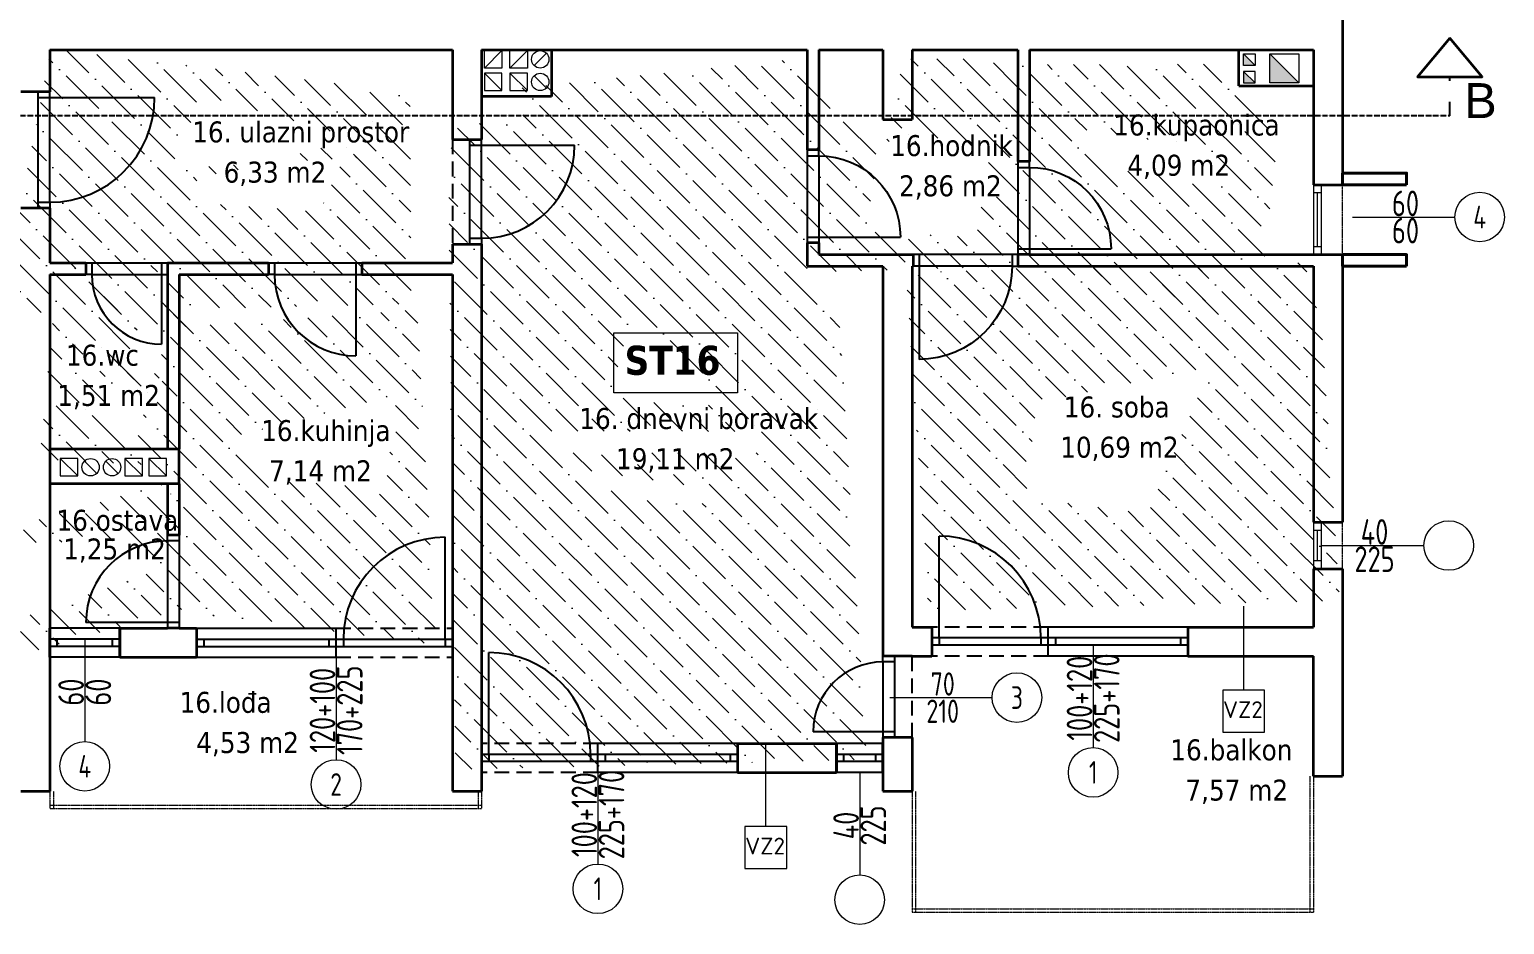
# Model space of a CAD drawing. Header units: millimetres. Extents: x -701 to 470890, y -446843 to -116129.
# Drawn here: x 216437 to 217705, y -223347 to -222578 of the extents above; entities that cross this region are included whole.
import ezdxf
from ezdxf.enums import TextEntityAlignment as Align

# ---------------------------------------------------------------- set-up
doc = ezdxf.new("R2010")
doc.units = ezdxf.units.MM
for name, pattern in [('ACAD_ISO03W100', [30, 12, -18]), ('HIDDEN', [0.375, 0.25, -0.125]), ('HIDDENX2', [19.049999999999997, 12.7, -6.35])]:
    doc.linetypes.add(name, pattern=pattern)
doc.layers.get('0').update_dxf_attribs({"lineweight": 0})
for name, color, linetype, lineweight in [('03-prozori', 132, 'Continuous', 0), ('05-podgled-tanko', 144, 'HIDDEN', 0), ('06-hatch_grijano', 30, 'Continuous', 0), ('07-kote', 70, 'Continuous', 9), ('09-oznaka stavke', 1, 'Continuous', 0), ('5-TX', 113, 'Continuous', 5), ('Kote', 1, 'Continuous', 15), ('TP_01 - 0.35', 1, 'Continuous', 35), ('TP_01 - 0.50', 1, 'Continuous', 40), ('TP_07 - 0.20', 255, 'Continuous', 20)]:
    doc.layers.add(name, color=color, linetype=linetype, lineweight=lineweight)
for name, color, linetype in [('TP_Hidden', 8, 'HIDDENX2'), ('TP_Otvori', 8, 'Continuous'), ('TP_Otvori.block', 8, 'Continuous'), ('zidovi', 1, 'Continuous')]:
    doc.layers.add(name, color=color, linetype=linetype)
doc.styles.add('isocpeur', font='isocpeur.ttf')
doc.styles.add('tahoma10', font='tahoma.ttf', dxfattribs={"height": 2})
doc.styles.add('Tekst15', font='arial.ttf', dxfattribs={"height": 15})

# ---------------------------------------------------------------- blocks, each defined once
blk = doc.blocks.new('*U664')
at = {"layer": 'TP_01 - 0.50'}
for p, q in [((0, 1.192092895507812e-07), (0, -30.00000011920929)), ((47.99999698638918, 1.196861274274852e-06), (47.99999698638918, -29.9999990415573))]:
    blk.add_line(p, q, dxfattribs=at)
at = {"layer": 'TP_Otvori'}
for p, q in [((0, 0), (47.99999698638918, -1.14440910783742e-07)), ((4.76837158203125e-07, -11.25000011920929), (47.9999967479706, -11.2500002336502)), ((7.500000476837158, -11.25000011920929), (7.500000476837158, -18.75000107288361)), ((40.49999650955202, -11.2500002336502), (40.4999967479706, -18.75000023365019)), ((0, -18.75000011920929), (47.9999967479706, -18.74999999523161)), ((0, -29.99999833106995), (47.99999698638918, -29.99999892234801))]:
    blk.add_line(p, q, dxfattribs=at)
blk = doc.blocks.new('*U656')
at = {"layer": 'TP_Otvori'}
for p, q in [((5.000001072883606, 2.04358873916146e-07), (4.999993102891582, 90.00000084808873)), ((5.000001072883606, 2.04358873916146e-07), (1.072883605957031e-06, 2.04358873916146e-07)), ((95.00000107288324, 8.910042925631245e-06), (5.00000083446503, 3.877577494648676e-07)), ((5.00000064713616, -10.00000003405978), (5.000000834465027, 2.043588528028758e-07)), ((95.00000088555437, -9.999991328375708), (95.00000107288324, 8.910042925631245e-06)), ((95.00000107288324, 8.910042924803541e-06), (100.0000010728832, 8.910042924803541e-06)), ((100.0000011239731, -9.999993269784119), (1.123973317912923e-06, -10.00000023841852))]:
    blk.add_line(p, q, dxfattribs=at)
blk.add_arc((5.000001072883581, 4.189355961307331e-07), 90.00000042915346, 5.073854788161767e-06, 90.00000507385442, dxfattribs=at)
blk = doc.blocks.new('*U654')
at = {"layer": 'TP_Otvori'}
for p, q in [((5.000001072883606, 2.04358873916146e-07), (4.999993988446251, 80.00000077656311)), ((5.000001072883606, 2.04358873916146e-07), (1.072883605957031e-06, 2.04358873916146e-07)), ((85.00000107288324, 7.942744697662896e-06), (5.00000083446503, 3.877577494648676e-07)), ((5.00000064713616, -10.00000003405978), (5.000000834465027, 2.043588528028758e-07)), ((85.00000088555437, -9.999992295673938), (85.00000107288324, 7.942744697662896e-06)), ((85.00000107288324, 7.942744696835193e-06), (90.00000107288324, 7.942744696835193e-06)), ((90.00000112397315, -9.999994237082348), (1.123973317912923e-06, -10.00000023841852))]:
    blk.add_line(p, q, dxfattribs=at)
blk.add_arc((5.000001072883583, 3.950937381068899e-07), 80.00000038146969, 5.073854788161769e-06, 90.00000507385444, dxfattribs=at)
blk = doc.blocks.new('*U655')
at = {"layer": 'TP_Otvori'}
for p, q in [((5.000001072883606, 2.04358873916146e-07), (4.999994874000921, 70.00000070503756)), ((5.000001072883606, 2.04358873916146e-07), (1.072883605957031e-06, 2.04358873916146e-07)), ((75.00000107288328, 6.975446469694553e-06), (5.00000083446503, 3.877577494648676e-07)), ((5.00000064713616, -10.00000003405978), (5.000000834465027, 2.043588528028758e-07)), ((75.00000088555441, -9.999993262972165), (75.00000107288328, 6.975446469694553e-06)), ((75.00000107288328, 6.975446468866849e-06), (80.00000107288328, 6.975446468866849e-06)), ((80.00000112397319, -9.999995204380575), (1.123973317912923e-06, -10.00000023841852))]:
    blk.add_line(p, q, dxfattribs=at)
blk.add_arc((5.000001072883586, 3.712518800830469e-07), 70.00000033378596, 5.073854788161768e-06, 90.00000507385444, dxfattribs=at)
blk = doc.blocks.new('*U658')
at = {"layer": 'TP_Otvori'}
for p, q in [((5.000001072883606, 2.04358873916146e-07), (4.99999575955559, 60.00000063351202)), ((5.000001072883606, 2.04358873916146e-07), (1.072883605957031e-06, 2.04358873916146e-07)), ((65.00000107288331, 6.008148241726208e-06), (5.00000083446503, 3.877577494648676e-07)), ((5.00000064713616, -10.00000003405978), (5.000000834465027, 2.043588528028758e-07)), ((65.00000088555444, -9.999994230270392), (65.00000107288331, 6.008148241726208e-06)), ((65.00000107288331, 6.008148240898504e-06), (70.00000107288331, 6.008148240898504e-06)), ((70.00000112397322, -9.999996171678802), (1.123973317912923e-06, -10.00000023841852))]:
    blk.add_line(p, q, dxfattribs=at)
blk.add_arc((5.000001072883589, 3.474100220592039e-07), 60.00000028610224, 5.073854788161768e-06, 90.00000507385444, dxfattribs=at)
blk = doc.blocks.new('*U663')
at = {"layer": 'TP_01 - 0.50'}
for p, q in [((0, 1.192092895507812e-07), (0, -30.00000011920929)), ((71.99999547958377, 1.139640818882981e-06), (71.99999547958377, -29.99999909877775))]:
    blk.add_line(p, q, dxfattribs=at)
at = {"layer": 'TP_Otvori'}
for p, q in [((0, 0), (71.99999547958377, -1.71661366175613e-07)), ((4.76837158203125e-07, -11.25000011920929), (71.9999952411652, -11.25000029087066)), ((7.500000476837158, -11.25000011920929), (7.500000476837158, -18.75000107288361)), ((64.49999500274662, -11.25000029087066), (64.4999952411652, -18.75000029087065)), ((0, -18.75000011920929), (71.9999952411652, -18.75000005245207)), ((0, -29.99999833106995), (71.99999547958377, -29.99999897956846))]:
    blk.add_line(p, q, dxfattribs=at)
blk = doc.blocks.new('*U3408')
blk.add_lwpolyline([(0, 31.04602911306961), (-1.792289735764687e-20, -59.1770623683441)])
blk.add_circle((0, -81.02028200949621), 21.84231717691728)
at = {"style": 'isocpeur', "width": 0.75}
for tag, p in [('VIS', (-12, -15.62063755359621)), ('SIR', (12, -15.6206375535962))]:
    blk.add_attdef(tag, text='', height=15, rotation=270, dxfattribs=at).set_placement(p, align=Align.MIDDLE)
blk.add_attdef('BR', text='', height=20.00000000000001, rotation=269.9999999999976, dxfattribs=at).set_placement((-2.273736754432321e-13, -81.01937954526137), align=Align.MIDDLE_CENTER)
blk = doc.blocks.new('*U3080')
blk.add_line((6.999999999165766, 3.500000012107193), (52.91152562021117, 3.500000024113922))
blk.add_lwpolyline([(9.708855941426009e-11, 6.999999997206032), (59.91152562021117, 6.999999998968214), (59.91152562021117, -1.031787544292229e-09), (59.91152562021117, -1.031787544292229e-09), (9.708855941426009e-11, 0), (-8.342340152012184e-10, 6.999999997206032)])
blk.add_lwpolyline([(6.999999999165766, 6.999999997206032), (52.91152562021117, 6.999999998968214), (52.91152562021117, -1.031787544292229e-09), (6.999999999165766, -2.793967723846436e-09)], close=True)
blk = doc.blocks.new('*U3081')
blk.add_line((6.999999999165766, 3.500000012107193), (32.91152562853486, 3.50000002399201))
blk.add_lwpolyline([(9.708855941426009e-11, 6.999999997206032), (39.91152562853486, 6.999999998846302), (39.91152562853486, -1.153699358269478e-09), (39.91152562853486, -1.153699358269478e-09), (9.708855941426009e-11, 0), (-8.342340152012184e-10, 6.999999997206032)])
blk.add_lwpolyline([(6.999999999165766, 6.999999997206032), (32.91152562853486, 6.999999998846302), (32.91152562853486, -1.153699358269478e-09), (6.999999999165766, -2.793967723846436e-09)], close=True)
blk = doc.blocks.new('*U1722')
blk.add_lwpolyline([(0, 31.04602911306961), (-1.792289735764687e-20, -59.1770623683441)])
blk.add_circle((0, -81.02028200949621), 21.84231717691728)
at = {"style": 'isocpeur', "width": 0.75}
for tag, p in [('VIS', (-12, -15.62063755359621)), ('SIR', (12, -15.6206375535962))]:
    blk.add_attdef(tag, text='', height=15, rotation=270, dxfattribs=at).set_placement(p, align=Align.MIDDLE)
blk.add_attdef('BR', text='', height=20, rotation=179.9999999999984, dxfattribs=at).set_placement((-3.584578783445449e-20, -81.01937954526115), align=Align.MIDDLE_CENTER)
blk = doc.blocks.new('*U1720')
blk.add_lwpolyline([(0, 31.04602911306961), (-1.792289735764687e-20, -59.1770623683441)])
blk.add_circle((0, -81.02028200949621), 21.84231717691728)
at = {"style": 'isocpeur', "width": 0.75}
for tag, p in [('SIR', (-12, -15.62063755359621)), ('VIS', (12, -15.62063755359621))]:
    blk.add_attdef(tag, text='', height=15, rotation=89.99999999999997, dxfattribs=at).set_placement(p, align=Align.MIDDLE)
blk.add_attdef('BR', text='', height=20, dxfattribs=at).set_placement((-4.03896783473158e-28, -81.0193795452616), align=Align.MIDDLE_CENTER)
blk = doc.blocks.new('*U3323')
blk.add_lwpolyline([(0, 31.04602911306961), (-1.792289735764687e-20, -59.1770623683441)])
blk.add_circle((0, -81.02028200949621), 21.84231717691728)
at = {"style": 'isocpeur', "width": 0.75}
for tag, p in [('VIS', (-12, -15.62063755359621)), ('SIR', (12, -15.6206375535962))]:
    blk.add_attdef(tag, text='', height=15, rotation=270, dxfattribs=at).set_placement(p, align=Align.MIDDLE)
blk.add_attdef('BR', text='', height=20.00000000000001, rotation=269.9999999999976, dxfattribs=at).set_placement((-2.273736754432321e-13, -81.01937954526137), align=Align.MIDDLE_CENTER)
blk = doc.blocks.new('*U511')
at = {"ltscale": 0.1}
blk.add_line((-3.024260640249743e-07, 0.4999999999996342), (-1.512130319958338e-06, 0.999999999998171), dxfattribs=at)
blk.add_lwpolyline([(0.1250003024256983, 0.2500003024264298), (-0.1249996975735702, 0.2499996975743019), (-0.1250003024256982, 0.4999996975735702), (0.1249996975735702, 0.5000003024256983)], close=True, dxfattribs=at)
at = {"style": 'isocpeur'}
blk.add_attdef('sl', text='', height=0.1, dxfattribs=at).set_placement((0.005017208459321409, 0.3336032184705005), align=Align.CENTER)

msp = doc.modelspace()

# ---------------------------------------------------------------- hatches: boundary and pattern name
at = {"layer": '06-hatch_grijano'}
h = msp.add_hatch(dxfattribs=at)
h.set_pattern_fill('ANSI36', color=256, scale=5, angle=270, style=0)
h.set_pattern_definition([(315, (643136874.9920071, 503081196.8688628), (30.86963041617522, -8.418990113502339), [39.6875, -7.9375, 0, -7.9375])])
h.paths.add_polyline_path([(216569.6543324614, -222686.0888172173), (216569.6543324614, -222650.7227698945), (216730.630458417, -222650.7227698945), (216730.6304582978, -222686.0888172173)])
h.paths.add_polyline_path([(216800.7781890059, -222595.0330158853), (216454.7781890059, -222595.0330158257), (216454.7781890059, -222778.0330158853), (216800.7781890059, -222778.0330159449)])
h.paths.add_polyline_path([(216474.0386869336, -222843.3129361653), (216529.4324985171, -222843.3129361653), (216529.4324985171, -222873.4091095113), (216474.0386868144, -222873.4091095113)])
h.paths.add_polyline_path([(216455.1097856188, -222908.0744945788), (216455.1097856188, -222873.4091095709), (216554.3325217391, -222873.4091095113), (216554.3325219775, -222908.0744946384)])
h.paths.add_polyline_path([(216555.7781890059, -222788.0330158257), (216454.7781890059, -222788.0330158853), (216454.7781890059, -222938.0330158257), (216555.7781890059, -222938.0330160045)])
h.paths.add_polyline_path([(216595.5310447837, -222719.5541320824), (216595.5310449029, -222686.0888172173), (216700.9468778992, -222686.0888172769), (216700.9468780184, -222719.5541320824)])
h.paths.add_polyline_path([(216739.2213400031, -222976.2831895136), (216631.9964249755, -222976.2831895732), (216631.9964250947, -222905.1685134553), (216739.2213400031, -222905.1685134553)])
h.paths.add_polyline_path([(216800.7781890059, -222788.0330158853), (216565.7781892443, -222788.0330158853), (216565.7781892443, -223092.0330317401), (216800.7781890059, -223092.0330170178)])
h.paths.add_polyline_path([(217540.7781890059, -222781.0330158257), (217195.7781887675, -222781.0330158853), (217195.7781887675, -223091.0330157661), (217540.7781891251, -223091.0330157661)])
h.paths.add_polyline_path([(216901.9094855214, -222932.4320681476), (216901.9094855214, -222895.5762331866), (217083.1489751959, -222895.5762331866), (217083.1489751959, -222932.4320681476)])
h.paths.add_polyline_path([(216929.8700625325, -222964.3038227939), (216929.8700625325, -222932.432068088), (217051.7321677828, -222932.4320681476), (217051.7321677828, -222964.3038227343)])
h.paths.add_polyline_path([(216460.4649276162, -222985.597049334), (216547.628882947, -222985.5970492148), (216547.6288827086, -223039.2001901054), (216460.4649276162, -223039.2001901054)])
h.paths.add_polyline_path([(216555.7781890059, -222968.0330158257), (216454.7781891251, -222968.0330158257), (216454.7781890059, -223092.033014872), (216555.7781887675, -223092.033014872)])
h.paths.add_polyline_path([(216939.3766532565, -222838.2334219598), (217045.82941288, -222838.233421781), (217045.8294127608, -222889.8886457466), (216939.3766532565, -222889.8886458658)])
h.paths.add_polyline_path([(217170.7781890059, -222781.0330159449), (217105.7781890059, -222781.0330159449), (217105.7781890059, -222595.0330159449), (216885.7781898404, -222595.0330158853), (216885.7781898404, -222632.2090788268), (216885.7781898404, -222635.0330158853), (216825.7781898404, -222635.0330158853), (216825.7781890059, -223191.0330158257), (217170.7781885291, -223191.0330163025)])
h.paths.add_polyline_path([(217179.6632841254, -222662.2364879631), (217279.4909016514, -222662.2364880227), (217279.4909016514, -222727.3135928892), (217179.6632841254, -222727.3135928892)])
h.paths.add_polyline_path([(217286.7781890059, -222595.0330158853), (217195.7781890059, -222595.0330158257), (217195.7781888867, -222655.0330157661), (217170.7781890059, -222655.0330158257), (217170.7781890059, -222595.0330160641), (217115.7781890059, -222595.0330160641), (217115.7781890059, -222771.0330159449), (217286.7781772042, -222771.0330216669)])
h.paths.add_polyline_path([(217360.6722841883, -222641.6981089496), (217482.5289381171, -222641.6981089496), (217482.5289382363, -222711.9170173787), (217360.6722841883, -222711.9170174383)])
h.paths.add_polyline_path([(217540.7781890059, -222626.0330160045), (217476.6251524115, -222626.0330160045), (217476.6251522923, -222595.0330158853), (217296.7781891251, -222595.0330158257), (217296.7781891251, -222771.0330158853), (217540.7781890059, -222771.0330157661)])
h.paths.add_polyline_path([(217314.1058486128, -222887.262923696), (217431.8957075501, -222888.1635728859), (217431.8957075501, -222960.2057469272), (217314.1058484936, -222959.3050975584)])
at = {"layer": 'TP_07 - 0.20'}
h = msp.add_hatch(color=256, dxfattribs=at)
h.dxf.hatch_style = 1
h.paths.add_polyline_path([(217480.7781899596, -222598.549856522), (217490.7781899596, -222608.549856522), (217480.7781899596, -222608.549856522)])
h.paths.add_polyline_path([(217490.7781899596, -222623.549856522), (217480.7781899596, -222623.549856522), (217480.7781899596, -222613.549856522)])
h = msp.add_hatch(color=256, dxfattribs=at)
h.dxf.hatch_style = 1
h.paths.add_polyline_path([(217528.2781899596, -222623.549856522), (217503.2781899596, -222623.549856522), (217503.2781899596, -222598.549856522)])

# ---------------------------------------------------------------- linework, layer by layer
at = {"layer": '05-podgled-tanko'}
for p, q in [((217537.7781904364, -223219.0330158761), (217537.7781900788, -223336.0330159357)), ((217540.7781904364, -223219.0330158853), (217540.7781900788, -223336.0330159449)), ((216454.7781900788, -223232.0330157065), (216454.7781900788, -223247.0330159449)), ((216457.7781900788, -223232.0330157065), (216457.7781900788, -223247.0330159449)), ((216822.7781900788, -223232.0330157303), (216822.778190198, -223247.0330159687)), ((216825.7781900788, -223232.0330157065), (216825.778190198, -223247.0330159449)), ((217195.778189602, -223232.0330155276), (217195.7781897212, -223336.0330160641)), ((217198.778189602, -223232.0330155242), (217198.7781897212, -223336.0330160607)), ((216454.778189602, -223244.0330158853), (216825.7781899596, -223244.0330158853)), ((216454.778189602, -223247.0330158853), (216825.7781899596, -223247.0330158853)), ((217195.7781898388, -223333.0330160641), (217540.778189958, -223333.0330158853)), ((217195.7781898404, -223336.0330160641), (217540.7781899596, -223336.0330158853))]:
    msp.add_line(p, q, dxfattribs=at).dxf.unprotected_set("ltscale", 0)
for points in [[(217565.7781899596, -222771.0330158257), (217565.7781963611, -222711.0330158853)], [(217565.7781899596, -223041.0330157661), (217565.7781963611, -222981.0330158257)]]:
    msp.add_lwpolyline(points, dxfattribs=at).dxf.unprotected_set("ltscale", 0)
at = {"layer": '07-kote', "linetype": 'ByBlock', "ltscale": 5}
msp.add_lwpolyline([(216939.3766532565, -222838.2334218406), (217045.8294127608, -222838.2334218406), (217045.8294127608, -222889.8886458062), (216939.3766532565, -222889.8886458062)], close=True, dxfattribs=at)
at = {"layer": 'TP_01 - 0.35'}
for p, q in [((217565.7781899596, -222453.0330158853), (217565.7781899596, -222711.0330159449)), ((216454.7781899596, -222595.0330158853), (216800.7781899596, -222595.0330159449)), ((216454.7781899596, -222595.0330158853), (216454.7781899596, -222631.0330159449)), ((216800.7781899596, -222595.0330158853), (216800.7781899596, -222672.0330159449)), ((216825.7781899596, -222595.0330159449), (217105.7781899596, -222595.0330160045)), ((216825.7781899596, -222595.0330158853), (216825.7781899596, -222672.0330159449)), ((216885.7781907941, -222595.0330159449), (216885.7781907941, -222635.0330159449)), ((217105.7781899596, -222595.0330160045), (217105.7781899596, -222681.0330160045)), ((217115.7781899596, -222595.0330160045), (217170.7781899596, -222595.0330159449)), ((217115.7781899596, -222595.0330160045), (217115.7781900788, -222681.0330160045)), ((217170.7781899596, -222595.0330158853), (217170.7781899596, -222655.0330158853)), ((217195.7781898404, -222595.0330159449), (217286.7781900788, -222595.0330159449)), ((217195.7781899596, -222595.0330158853), (217195.7781898404, -222655.0330158257)), ((217286.7781899596, -222595.0330158853), (217286.7781899596, -222691.0330170774)), ((217296.7781900788, -222595.0330158853), (217540.7781899596, -222595.0330158853)), ((217296.7781899596, -222595.0330158853), (217296.7781899596, -222691.0330170774)), ((217476.6251533652, -222626.0330160045), (217476.625153246, -222595.0330159449)), ((217540.7781899596, -222595.0330158853), (217540.7781899596, -222711.0330159449)), ((217476.6251533652, -222626.0330160641), (217540.7781899596, -222626.0330160045)), ((216454.7781899596, -222631.0330158853), (216429.7781899596, -222631.0330159449)), ((216885.7781907941, -222635.0330159449), (216825.7781907941, -222635.0330159449)), ((217170.7781899596, -222655.0330158853), (217195.7781900788, -222655.0330158257)), ((216800.7781899596, -222672.0330158853), (216825.7781899596, -222672.0330158853)), ((217115.7781899596, -222681.0330160045), (217105.7781899596, -222681.0330160045)), ((217296.7781900788, -222691.0330170178), (217286.7781900788, -222691.0330170178)), ((217540.7781899596, -222711.0330158853), (217565.7781899596, -222711.0330158853)), ((216454.778190198, -222731.0330158853), (216429.778190198, -222731.0330159449)), ((216454.7781899596, -222731.0330159449), (216454.7781899596, -222778.0330158853)), ((216800.7781899596, -222762.0330158853), (216800.7781899596, -222778.0330160045)), ((216800.7781899596, -222762.0330158853), (216825.7781899596, -222762.0330158853)), ((216825.7781899596, -222762.0330159449), (216825.7781899596, -223191.0330158853)), ((217105.7781899596, -222761.0330160045), (217105.7781899596, -222781.0330160045)), ((217115.7781899596, -222761.0330160045), (217105.7781899596, -222761.0330160045)), ((217115.7781900788, -222761.0330160045), (217115.7781899596, -222771.0330160045)), ((216454.7781899596, -222778.0330158853), (216485.7781900788, -222778.0330159449)), ((216485.7781899596, -222778.0330158853), (216485.7781899596, -222788.0330158853)), ((216555.7781900788, -222778.0330159449), (216642.7781899596, -222778.0330159449)), ((216555.7781899596, -222778.0330158853), (216555.7781899596, -222788.0330158853)), ((216642.7781899596, -222778.0330158853), (216642.7781899596, -222788.0330158853)), ((216722.7781899596, -222778.0330159449), (216800.7781899596, -222778.0330159449)), ((216722.7781899596, -222778.0330158853), (216722.7781899596, -222788.0330158853)), ((217105.7781899596, -222781.0330160045), (217170.7781899596, -222781.0330159449)), ((217115.7781899596, -222771.0330160045), (217170.7781899596, -222771.0330159449)), ((217170.7781899596, -222771.0330160045), (217195.7781900788, -222771.0330159449)), ((217170.7781899596, -222781.0330160045), (217170.7781899596, -223116.0330159449)), ((217195.7781898404, -222771.0330159449), (217196.7781900788, -222771.0330159449)), ((217195.7781898404, -222781.0330159449), (217196.7781900788, -222781.0330160045)), ((217195.7781897212, -222781.0330159449), (217195.7781897212, -223091.0330159449)), ((217196.7781900788, -222771.0330159449), (217196.7781900788, -222781.0330159449)), ((217296.7781900788, -222771.0330170178), (217286.7781900788, -222771.0330170178)), ((217286.7781900788, -222771.0330159449), (217286.7781900788, -222781.0330159449)), ((217286.7781900788, -222781.0330160045), (217540.7781899596, -222781.0330158853)), ((217296.7781900788, -222771.0330159449), (217540.7781899596, -222771.0330158853)), ((217540.7781899596, -222771.0330158853), (217565.7781899596, -222771.0330158853)), ((217540.7781899596, -222781.0330158853), (217540.7781899596, -223001.0330158853)), ((217565.7781899596, -222771.0330159449), (217565.7781899596, -223001.0330158257)), ((216454.7781899596, -222788.0330158853), (216485.7781900788, -222788.0330159449)), ((216454.7781899596, -222788.0330158257), (216454.7781899596, -222938.0330158853)), ((216555.7781899596, -222788.0330159449), (216555.7781899596, -222938.0330160641)), ((216565.7781899596, -222788.0330159449), (216642.7781899596, -222788.0330159449)), ((216565.7781899596, -222788.0330159449), (216565.7781899596, -222938.0330160641)), ((216722.7781899596, -222788.0330159449), (216800.7781899596, -222788.0330159449)), ((216800.7781899596, -222788.0330160045), (216800.7781899596, -223232.0330158257)), ((216454.7781899596, -222938.0330158853), (216454.7781899596, -223092.0330158853)), ((216454.7781899596, -222938.0330158853), (216565.7781899596, -222938.0330160641)), ((216565.7781898404, -222968.0330159449), (216565.7781898404, -222938.0330160045)), ((216565.7781898404, -222968.0330159449), (216454.7781900788, -222968.0330158853)), ((216555.7781899596, -222968.0330160045), (216555.7781899596, -223012.0330160641)), ((216565.7781899596, -222968.0330160045), (216565.7781899596, -223012.0330160641)), ((217540.7781899596, -223001.0330158257), (217565.7781898404, -223001.0330157661)), ((216565.7781899596, -223012.0330160045), (216555.7781899596, -223012.0330160045)), ((217540.7781900788, -223041.0330158853), (217540.7781900788, -223091.0330158257)), ((217540.7781900788, -223041.0330158257), (217565.7781899596, -223041.0330157661)), ((217565.7781899596, -223041.0330157661), (217565.7781898404, -223219.0330159449)), ((216454.7781899596, -223092.0330149912), (216454.7781899596, -223117.0330150508)), ((216514.7781899596, -223092.0330159449), (216555.7781899596, -223092.0330160045)), ((216514.7781899596, -223092.03301517), (216514.7781899596, -223117.0330152296)), ((216565.7781899596, -223092.0330160045), (216555.7781899596, -223092.0330160045)), ((216565.7781899596, -223092.0330160045), (216580.7781899596, -223092.0330160045)), ((216580.7781899596, -223092.0330159449), (216580.7781899596, -223117.0330160045)), ((217195.7781898404, -223091.0330159449), (217212.7781898404, -223091.0330160045)), ((217212.7781898404, -223091.0330159449), (217212.7781899596, -223116.0330159449)), ((217432.7781898404, -223091.033014872), (217432.7781899596, -223116.033014872)), ((217432.7781897212, -223091.0330158853), (217540.7781899596, -223091.0330158853)), ((216454.7781899596, -223117.0330158853), (216454.7781900788, -223232.0330157661)), ((216514.7781899596, -223117.0330159449), (216580.7781899596, -223117.0330160045)), ((217195.7781898404, -223116.0330159449), (217170.7781899596, -223116.0330160045)), ((217195.7781898404, -223116.0330159449), (217212.7781899596, -223116.0330159449)), ((217432.7781898404, -223116.0330158853), (217540.7781899596, -223116.0330158853)), ((217540.7781900788, -223219.0330158853), (217540.7781900788, -223116.0330158853)), ((217170.7781899596, -223186.0330159449), (217170.7781899596, -223191.0330158853)), ((217195.7781899596, -223186.0330159449), (217170.7781900788, -223186.0330160045)), ((217195.7781897212, -223186.0330159449), (217195.7781897212, -223232.0330155276)), ((216825.7781899596, -223191.0330158853), (216825.7781899596, -223216.0330159449)), ((217045.7781898404, -223191.0330158853), (217130.7781899596, -223191.0330158853)), ((217045.7781899596, -223191.0330158853), (217045.7781899596, -223216.0330159449)), ((217130.7781899596, -223191.0330158853), (217130.7781899596, -223216.0330159449)), ((217170.7781899596, -223191.0330158853), (217170.7781899596, -223216.0330159449)), ((216825.7781899596, -223216.0330159449), (216825.7781900788, -223232.0330156469)), ((217045.7781898404, -223216.0330159449), (217130.7781899596, -223216.0330159449)), ((217170.7781899596, -223216.0330160045), (217170.7781899596, -223232.0330155873)), ((217540.7781900788, -223219.0330158853), (217565.7781899596, -223219.0330159449)), ((216429.7781899596, -223232.0330157661), (216454.778190198, -223232.0330157065)), ((216800.7781897212, -223232.0330157661), (216825.7781899596, -223232.0330157065)), ((217170.7781893635, -223232.0330155873), (217195.778189602, -223232.0330155276))]:
    msp.add_line(p, q, dxfattribs=at)
at = {"layer": 'TP_01 - 0.50'}
for points in [[(217620.7781907813, -222711.0330158257), (217565.7781907782, -222711.0330158257), (217565.7781907782, -222701.0330158257), (217620.7781907813, -222701.0330158257), (217620.7781906621, -222711.0330158257)], [(217620.7781908488, -222781.0330158257), (217565.7781908457, -222781.0330158257), (217565.7781908457, -222771.0330158257), (217620.7781908488, -222771.0330158257), (217620.7781907296, -222781.0330158257)]]:
    msp.add_lwpolyline(points, dxfattribs=at)
at = {"layer": 'TP_07 - 0.20'}
for p, q in [((216843.2139434243, -222595.7856780075), (216828.2139434243, -222610.7856780075)), ((216865.2139434243, -222595.7856780075), (216850.2139434243, -222610.7856780075)), ((216881.5172442818, -222597.98237715), (216870.9106425667, -222608.5889788651)), ((217480.7781899596, -222598.549856522), (217490.7781899596, -222608.549856522)), ((217503.2781899596, -222598.549856522), (217528.2781899596, -222623.549856522)), ((216843.2139434243, -222630.1448315167), (216828.2139434243, -222615.1448315167)), ((216865.2139434243, -222630.1448315167), (216850.2139434243, -222615.1448315167)), ((216881.5172442818, -222627.9481323742), (216870.9106425667, -222617.3415306591)), ((217480.7781899596, -222613.549856522), (217490.7781899596, -222623.549856522)), ((216865.7781899596, -222635.0330159449), (216825.7781899596, -222635.0330159449)), ((216463.7781894827, -222946.2018669628), (216478.7781894827, -222961.2018669628)), ((216519.2781894827, -222946.2018669628), (216534.2781894827, -222961.2018669628)), ((216539.9049761916, -222946.2018669628), (216554.9049761916, -222961.2018669628)), ((216484.4748886252, -222948.3985661053), (216495.0814903403, -222959.0051678204)), ((216502.9748886252, -222948.3985661053), (216513.5814903403, -222959.0051678204))]:
    msp.add_line(p, q, dxfattribs=at)
for points in [[(216828.2139434243, -222595.7856780075), (216843.2139434243, -222595.7856780075), (216843.2139434243, -222610.7856780075), (216828.2139434243, -222610.7856780075)], [(216850.2139434243, -222595.7856780075), (216865.2139434243, -222595.7856780075), (216865.2139434243, -222610.7856780075), (216850.2139434243, -222610.7856780075)], [(217480.7781899596, -222598.549856522), (217490.7781899596, -222598.549856522), (217490.7781899596, -222608.549856522), (217480.7781899596, -222608.549856522)], [(217503.2781899596, -222598.549856522), (217528.2781899596, -222598.549856522), (217528.2781899596, -222623.549856522), (217503.2781899596, -222623.549856522)], [(216828.2139434243, -222630.1448315167), (216843.2139434243, -222630.1448315167), (216843.2139434243, -222615.1448315167), (216828.2139434243, -222615.1448315167)], [(216850.2139434243, -222630.1448315167), (216865.2139434243, -222630.1448315167), (216865.2139434243, -222615.1448315167), (216850.2139434243, -222615.1448315167)], [(217480.7781899596, -222623.549856522), (217490.7781899596, -222623.549856522), (217490.7781899596, -222613.549856522), (217480.7781899596, -222613.549856522)], [(216478.7781894827, -222946.2018669628), (216463.7781894827, -222946.2018669628), (216463.7781894827, -222961.2018669628), (216478.7781894827, -222961.2018669628)], [(216534.2781894827, -222946.2018669628), (216519.2781894827, -222946.2018669628), (216519.2781894827, -222961.2018669628), (216534.2781894827, -222961.2018669628)], [(216554.9049761916, -222946.2018669628), (216539.9049761916, -222946.2018669628), (216539.9049761916, -222961.2018669628), (216554.9049761916, -222961.2018669628)]]:
    msp.add_lwpolyline(points, close=True, dxfattribs=at)
for centre in [(216876.2139434243, -222603.2856780075), (216876.2139434243, -222622.6448315167), (216489.7781894827, -222953.7018669628), (216508.2781894827, -222953.7018669628)]:
    msp.add_circle(centre, 7.5, dxfattribs=at)
at = {"layer": 'TP_Hidden'}
for p, q in [((216800.7781898404, -222672.0330148124), (216800.7822750235, -222762.0330158257)), ((216700.7781899596, -223092.0330168389), (216800.7781899596, -223092.0330170774)), ((217312.7781897212, -223091.0330167197), (217212.7781897212, -223091.0330169582)), ((216700.7781899596, -223117.0330169582), (216800.7781899596, -223117.0330175542)), ((217195.7781897212, -223186.0330159449), (217195.778189602, -223116.0330158257)), ((217312.7781897212, -223116.0330168389), (217212.7781897212, -223116.033017435)), ((216925.7781899596, -223191.0330167197), (216825.7781899596, -223191.0330169582)), ((216925.7781899596, -223216.0330168389), (216825.7781899596, -223216.033017435))]:
    msp.add_line(p, q, dxfattribs=at)
at = {"layer": 'TP_Otvori'}
for p, q in [((216794.5281894827, -223101.4080175542), (216794.5281894827, -223013.9080188655)), ((217219.028190198, -223100.408017435), (217219.028190198, -223012.9080187463)), ((216580.7781899596, -223092.0330160045), (216700.7781899596, -223092.0330162429)), ((216700.7781899596, -223117.0330175542), (216700.7781899596, -223092.0330175542)), ((217312.7781897212, -223116.033017435), (217312.7781897212, -223091.033017435)), ((217432.7781897212, -223091.0330158853), (217312.7781897212, -223091.0330161237)), ((216580.7781899596, -223101.4080167197), (216700.7781897212, -223101.4080169582)), ((216580.7781899596, -223107.6580170774), (216700.7781897212, -223107.6580171966)), ((216587.0281906748, -223101.4080167197), (216587.0281906748, -223107.6580179118)), ((216694.5281892443, -223101.4080169582), (216694.5281892443, -223107.658017435)), ((216700.7781904364, -223101.4080175542), (216800.7781899596, -223101.4080176734)), ((216700.7781899596, -223107.6580179118), (216800.7781899596, -223107.6580179118)), ((216707.0281906748, -223101.4080175542), (216707.0281906748, -223107.6580187463)), ((216794.5281894827, -223101.4080175542), (216794.5281894827, -223107.6580187463)), ((217312.7781892443, -223100.408017435), (217212.7781897212, -223100.4080175542)), ((217312.7781897212, -223106.6580177926), (217212.7781897212, -223106.6580177926)), ((217219.028190198, -223100.408017435), (217219.028190198, -223106.6580186271)), ((217306.5281890059, -223100.408017435), (217306.5281890059, -223106.6580186271)), ((217432.7781897212, -223100.4080166005), (217312.7781899596, -223100.4080168389)), ((217432.7781897212, -223106.6580169582), (217312.7781899596, -223106.6580170774)), ((217319.0281904364, -223100.4080168389), (217319.0281904364, -223106.6580173158)), ((217426.5281890059, -223100.4080166005), (217426.5281890059, -223106.6580177926)), ((216580.7781899596, -223117.0330163621), (216700.7781899596, -223117.0330168389)), ((216832.0281904364, -223200.408017435), (216832.0281904364, -223112.9080187463)), ((217432.7781897212, -223116.0330162429), (217312.7781897212, -223116.0330167197)), ((216925.7781894827, -223200.408017435), (216825.7781899596, -223200.4080175542)), ((216832.0281904364, -223200.408017435), (216832.0281904364, -223206.6580186271)), ((216919.5281892443, -223200.408017435), (216919.5281892443, -223206.6580186271)), ((216925.7781899596, -223216.033017435), (216925.7781899596, -223191.033017435)), ((217045.7781899596, -223191.0330158853), (216925.7781899596, -223191.0330161237)), ((217045.7781899596, -223200.4080166005), (216925.778190198, -223200.4080168389)), ((216932.0281906748, -223200.4080168389), (216932.0281906748, -223206.6580173158)), ((217039.5281892443, -223200.4080166005), (217039.5281892443, -223206.6580177926)), ((216925.7781899596, -223206.6580177926), (216825.7781899596, -223206.6580177926)), ((217045.7781899596, -223206.6580169582), (216925.778190198, -223206.6580170774)), ((217045.7781899596, -223216.0330162429), (216925.7781899596, -223216.0330167197))]:
    msp.add_line(p, q, dxfattribs=at)
for centre, start, end in [((216794.5281894827, -223101.4080175542), 90, 180), ((217219.028190198, -223100.408017435), 0, 90), ((216832.0281904364, -223200.408017435), 0, 90)]:
    msp.add_arc(centre, 87.49999874830246, start, end, dxfattribs=at)
at = {"layer": 'zidovi', "linetype": 'ACAD_ISO03W100'}
msp.add_line((217657.9145825855, -222651.6644946052), (217657.9145825855, -222618.147212584), dxfattribs=at)
at = {"layer": 'zidovi', "linetype": 'ACAD_ISO03W100', "ltscale": 0.02}
msp.add_line((217657.9145825855, -222651.6644946052), (214807.6120412393, -222651.6644946052), dxfattribs=at)
at = {"layer": 'zidovi', "lineweight": 35}
msp.add_lwpolyline([(217657.914582585, -222585.1817766265), (217630.1491824119, -222618.147212584), (217685.67998276, -222618.147212584), (217657.914582585, -222585.1817766265)], dxfattribs=at)

# ---------------------------------------------------------------- block references
at = {"layer": '03-prozori', "xscale": -1, "rotation": 270}
for name, p in [('*U3080', (217540.7781899596, -222770.9445414542)), ('*U3081', (217540.7781899596, -223040.9445413946))]:
    msp.add_blockref(name, p, dxfattribs=at)
at = {"layer": '09-oznaka stavke', "linetype": 'HIDDEN', "ltscale": 50}
ref = msp.add_blockref('*U3408', (217604.673068665, -222738.7260987909), dxfattribs=dict(at, xscale=0.9750000000000001, yscale=0.9750000000000001, zscale=0.9750000000000001, rotation=90.00179244773882))
ref.add_attrib('SIR', '60', dxfattribs={"layer": '0', "height": 22, "rotation": 0.001792447744755556, "style": 'isocpeur', "width": 0.7500000000000002}).set_placement((217619.9028242482, -222727.0256223356), align=Align.MIDDLE)
ref.add_attrib('VIS', '60', dxfattribs={"layer": '0', "height": 22, "rotation": 0.001792447744755556, "style": 'isocpeur', "width": 0.7500000000000002}).set_placement((217619.9035562965, -222750.4256223242), align=Align.MIDDLE)
ref.add_attrib('BR', '4', dxfattribs={"layer": '0', "height": 19.5, "rotation": 0.001792447744797942, "style": 'isocpeur', "width": 0.7500000000000002}).set_placement((217683.666963683, -222738.7236275368), align=Align.MIDDLE_CENTER)
ref = msp.add_blockref('*U1722', (217578.048068328, -223020.9878316139), dxfattribs=dict(at, xscale=0.9750000000000001, yscale=0.9750000000000001, zscale=0.9750000000000001, rotation=90.00179244773882))
ref.add_attrib('SIR', '40', dxfattribs={"layer": '0', "height": 22, "rotation": 0.001792447744755556, "style": 'isocpeur', "width": 0.7500000000000002}).set_placement((217593.2778239112, -223009.2873551587), align=Align.MIDDLE)
ref.add_attrib('VIS', '225', dxfattribs={"layer": '0', "height": 22, "rotation": 0.001792447744755556, "style": 'isocpeur', "width": 0.7500000000000002}).set_placement((217593.2785559595, -223032.6873551473), align=Align.MIDDLE)
ref = msp.add_blockref('*U1720', (216484.7791370253, -223131.6778931436), dxfattribs=dict(at, xscale=0.9750000000000001, yscale=0.9750000000000001, zscale=0.9750000000000001, rotation=0.001792447738893826))
ref.add_attrib('SIR', '60', dxfattribs={"layer": '0', "height": 22, "rotation": 90.00179244774475, "style": 'isocpeur', "width": 0.7500000000000002}).set_placement((216473.0796134918, -223146.9083807751), align=Align.MIDDLE)
ref.add_attrib('VIS', '60', dxfattribs={"layer": '0', "height": 22, "rotation": 90.00179244774475, "style": 'isocpeur', "width": 0.7500000000000002}).set_placement((216496.4796134804, -223146.9076487268), align=Align.MIDDLE)
ref.add_attrib('BR', '4', dxfattribs={"layer": '0', "height": 19.5, "rotation": 0.001792447744755556, "style": 'isocpeur', "width": 0.7500000000000002}).set_placement((216484.7816082794, -223210.6717881616), align=Align.MIDDLE_CENTER)
ref = msp.add_blockref('*U1720', (217351.4120533483, -223136.9237879274), dxfattribs=dict(at, xscale=0.9750000000000001, yscale=0.9750000000000001, zscale=0.9750000000000001, rotation=0.001792447738893826))
ref.add_attrib('SIR', '100+120', dxfattribs={"layer": '0', "height": 22, "rotation": 90.00179244774475, "style": 'isocpeur', "width": 0.7500000000000002}).set_placement((217339.7125298148, -223152.1542755589), align=Align.MIDDLE)
ref.add_attrib('VIS', '225+170', dxfattribs={"layer": '0', "height": 22, "rotation": 90.00179244774475, "style": 'isocpeur', "width": 0.7500000000000002}).set_placement((217363.1125298034, -223152.1535435106), align=Align.MIDDLE)
ref.add_attrib('BR', '1', dxfattribs={"layer": '0', "height": 19.5, "rotation": 0.001792447744755556, "style": 'isocpeur', "width": 0.7500000000000002}).set_placement((217351.4145246024, -223215.9176829454), align=Align.MIDDLE_CENTER)
ref = msp.add_blockref('*U1720', (216700.7791367974, -223147.2987869737), dxfattribs=dict(at, xscale=0.9750000000000001, yscale=0.9750000000000001, zscale=0.9750000000000001, rotation=0.001792447738893826))
ref.add_attrib('SIR', '120+100', dxfattribs={"layer": '0', "height": 22, "rotation": 90.00179244774475, "style": 'isocpeur', "width": 0.7500000000000002}).set_placement((216689.079613264, -223162.5292746052), align=Align.MIDDLE)
ref.add_attrib('VIS', '170+225', dxfattribs={"layer": '0', "height": 22, "rotation": 90.00179244774475, "style": 'isocpeur', "width": 0.7500000000000002}).set_placement((216712.4796132525, -223162.5285425569), align=Align.MIDDLE)
ref.add_attrib('BR', '2', dxfattribs={"layer": '0', "height": 19.5, "rotation": 0.001792447744755556, "style": 'isocpeur', "width": 0.7500000000000002}).set_placement((216700.7816080515, -223226.2926819918), align=Align.MIDDLE_CENTER)
ref = msp.add_blockref('*U3323', (217206.9156441082, -223151.6569950263), dxfattribs=dict(at, xscale=0.9750000000000001, yscale=0.9750000000000001, zscale=0.9750000000000001, rotation=90.00179244773895))
ref.add_attrib('SIR', '70', dxfattribs={"layer": '0', "height": 20, "rotation": 0.001792447744755556, "style": 'isocpeur', "width": 0.7500000000000002}).set_placement((217222.1453996914, -223139.9565185711), align=Align.MIDDLE)
ref.add_attrib('VIS', '210', dxfattribs={"layer": '0', "height": 20, "rotation": 0.001792447744755556, "style": 'isocpeur', "width": 0.7500000000000002}).set_placement((217222.1461317397, -223163.3565185597), align=Align.MIDDLE)
ref.add_attrib('BR', '3', dxfattribs={"layer": '0', "height": 19.5, "rotation": 0.001792447744797942, "style": 'isocpeur', "width": 0.7500000000000002}).set_placement((217285.9095391262, -223151.6545237721), align=Align.MIDDLE_CENTER)
ref = msp.add_blockref('*U1720', (216925.7791367974, -223236.9237879274), dxfattribs=dict(at, xscale=0.9750000000000001, yscale=0.9750000000000001, zscale=0.9750000000000001, rotation=0.001792447738893826))
ref.add_attrib('SIR', '100+120', dxfattribs={"layer": '0', "height": 22, "rotation": 90.00179244774475, "style": 'isocpeur', "width": 0.7500000000000002}).set_placement((216914.079613264, -223252.1542755589), align=Align.MIDDLE)
ref.add_attrib('VIS', '225+170', dxfattribs={"layer": '0', "height": 22, "rotation": 90.00179244774475, "style": 'isocpeur', "width": 0.7500000000000002}).set_placement((216937.4796132525, -223252.1535435106), align=Align.MIDDLE)
ref.add_attrib('BR', '1', dxfattribs={"layer": '0', "height": 19.5, "rotation": 0.001792447744755556, "style": 'isocpeur', "width": 0.7500000000000002}).set_placement((216925.7816080515, -223315.9176829454), align=Align.MIDDLE_CENTER)
ref = msp.add_blockref('*U1720', (217150.7791369259, -223246.3028948636), dxfattribs=dict(at, xscale=0.9750000000000001, yscale=0.9750000000000001, zscale=0.9750000000000001, rotation=0.001792447738893826))
ref.add_attrib('SIR', '40', dxfattribs={"layer": '0', "height": 22, "rotation": 90.00179244774475, "style": 'isocpeur', "width": 0.7500000000000002}).set_placement((217139.0796133925, -223261.5333824952), align=Align.MIDDLE)
ref.add_attrib('VIS', '225', dxfattribs={"layer": '0', "height": 22, "rotation": 90.00179244774475, "style": 'isocpeur', "width": 0.7500000000000002}).set_placement((217162.479613381, -223261.5326504469), align=Align.MIDDLE)
at = {"layer": '5-TX'}
ref = msp.add_blockref('*U511', (217480.8342258604, -223217.2070459922), dxfattribs=dict(at, xscale=-144.0000000000024, yscale=144.0000000000024, zscale=144.0000000000024, rotation=0.0001386217754983932))
ref.add_attrib('sl', 'VZ2', dxfattribs={"layer": '0', "height": 14.40000000000024, "rotation": 0.0001386217754983932, "style": 'isocpeur'}).set_placement((217480.1116316167, -223169.1681842805), align=Align.CENTER)
ref = msp.add_blockref('*U511', (217070.1711182513, -223334.4330910399), dxfattribs=dict(at, xscale=-144.0000000000024, yscale=144.0000000000024, zscale=144.0000000000024, rotation=0.0001386217754983932))
ref.add_attrib('sl', 'VZ2', dxfattribs={"layer": '0', "height": 14.40000000000024, "rotation": 0.0001386217754983932, "style": 'isocpeur'}).set_placement((217069.4485240076, -223286.3942293283), align=Align.CENTER)
at = {"layer": 'TP_Otvori.block'}
for name, p, rotation in [('*U656', (216454.7781897212, -222631.0330148124), 270), ('*U654', (216825.7781897212, -222672.0330148124), 270), ('*U658', (216555.7781900788, -222788.0330161833), 180), ('*U655', (216722.7781899596, -222788.0330159449), 180), ('*U655', (216555.7781899596, -223092.0330160045), 89.99999999999997), ('*U658', (217170.7781897212, -223186.0330158257), 90.00000000000001)]:
    msp.add_blockref(name, p, dxfattribs=dict(at, rotation=rotation))
at = {"layer": 'TP_Otvori.block', "xscale": -1}
for name, p, rotation in [('*U655', (217115.7781900788, -222761.0330160045), 270), ('*U655', (217296.778190198, -222771.0330170178), 270), ('*U654', (217196.7781900788, -222781.0330159449), 180)]:
    msp.add_blockref(name, p, dxfattribs=dict(at, rotation=rotation))
at = {"layer": 'TP_Otvori.block', "xscale": 0.8333333856529689, "yscale": 0.8333333856529689, "zscale": 0.8333333856529689, "rotation": 180}
for name, p in [('*U663', (216514.7781899596, -223117.0330158257)), ('*U664', (217170.7781899596, -223216.0330165409))]:
    msp.add_blockref(name, p, dxfattribs=at)

# ---------------------------------------------------------------- texts
at = {"layer": '07-kote', "linetype": 'ByBlock', "ltscale": 5, "char_height": 18, "attachment_point": 1, "style": 'tahoma10'}
for s, width, heights, insert in [('\\pt90;16. ulazni prostor', 203.2106035198085, [88.39092252707538], (216577.1366490746, -222656.5915621304)), ('\\pt90;16.kupaonica', 171.7930613853969, [2.542646071188718], (217368.6793766642, -222650.6703215622)), ('\\pt90;16.hodnik', 171.7930613853969, [2.542646071188718], (217177.0162890778, -222668.3555055045)), ('\\pt90;6,33 m2', 171.7930613853969, [2.542646071188718], (216604.1479012395, -222691.1397564792)), ('\\pt90;4,09 m2', 171.7930613853969, [2.542646071188718], (217380.85508317, -222685.218515911)), ('\\pt90;2,86 m2', 171.7930613853969, [2.542646071188718], (217184.6384225512, -222702.9036998533)), ('\\pt90;16.wc', 171.7930613853969, [2.542646071188718], (216468.5779615819, -222848.4463712358)), ('\\pt90;{\\fTahoma|b1|i0|c238|p34;\\H1.3889x;ST16} ', 171.7930613853969, [2.542646071188718], (216948.7188980008, -222849.2854074024)), ('\\pt90;1,51 m2', 171.7930613853969, [2.542646071188718], (216461.1739690924, -222882.9945655846)), ('\\pt90;16. soba', 171.7930613853969, [2.542646071188718], (217326.1711686515, -222892.9475701832)), ('\\pt90;16. dnevni boravak', 237.2433177370112, [103.2170062275972], (216909.8064423228, -222902.8283117794)), ('\\pt90;16.kuhinja', 171.7930613853969, [2.542646071188718], (216636.353778982, -222913.2073651337)), ('\\pt90;10,69 m2', 171.7930613853969, [2.542646071188718], (217323.1247950221, -222927.495764532)), ('\\pt90;7,14 m2', 171.7930613853969, [2.542646071188718], (216643.2365327502, -222947.7555594825)), ('\\pt90;19,11 m2', 171.7930613853969, [2.542646071188718], (216941.3913384104, -222937.3765061282)), ('\\pt90;16.ostava', 171.7930613853969, [2.542646071188718], (216460.4370789781, -222990.2898046159)), ('\\pt90;1,25 m2', 171.7930613853969, [2.542646071188718], (216466.228671732, -223014.9392823362)), ('\\pt90;16.lođa', 171.7930613853969, [2.542646071188718], (216566.3063041334, -223146.7104175471)), ('\\pt90;4,53 m2', 171.7930613853969, [2.542646071188718], (216580.615033927, -223181.258611896)), ('\\pt90;16.balkon', 171.7930613853969, [2.542646071188718], (217417.770369023, -223187.5451162838)), ('\\pt90;7,57 m2', 171.7930613853969, [2.542646071188718], (217430.7427931851, -223222.0933106326))]:
    msp.add_mtext_dynamic_manual_height_columns(s, width=width, gutter_width=10, heights=heights, dxfattribs=dict(at, insert=insert))
at = {"layer": 'Kote', "insert": (217670.3599265243, -222623.6779066454), "char_height": 30, "width": 9972.386152127228, "attachment_point": 1, "style": 'Tekst15'}
msp.add_mtext('\\A1;B', dxfattribs=at)

doc.saveas('drawing.dxf')
